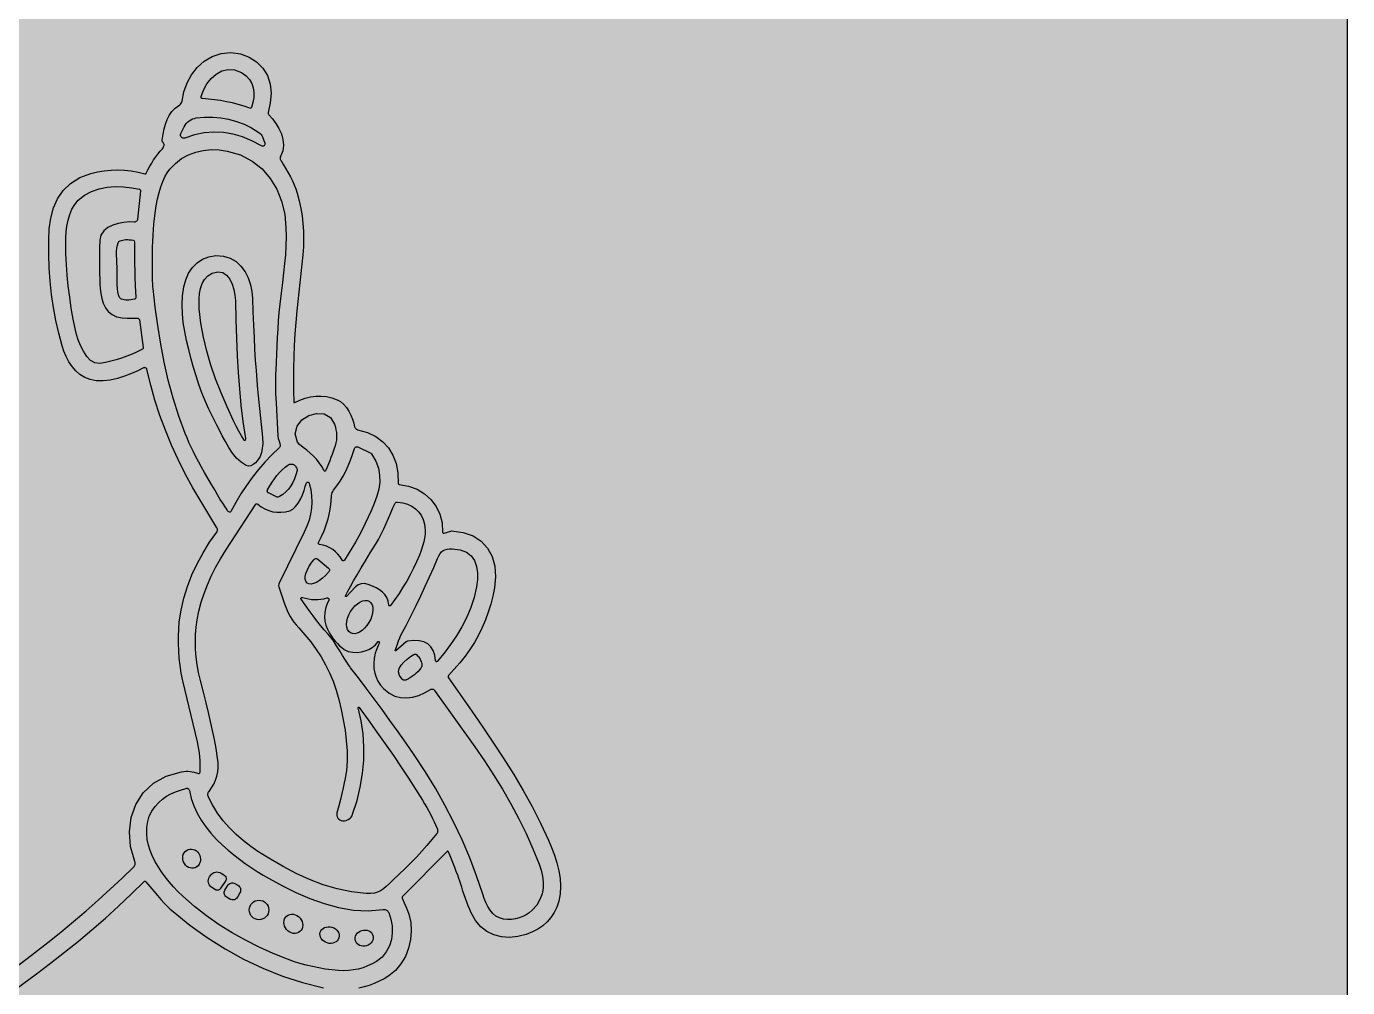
# Model space of a CAD drawing. Extents: x -301 to 301, y -300 to 300.
# Drawn here: x 123.6 to 301, y 45.7 to 174.7 of the extents above; entities that cross this region are included whole.
import ezdxf

# ---------------------------------------------------------------- set-up
doc = ezdxf.new("R2010")
doc.units = 0
doc.layers.add('LAYER_1', color=7, linetype='CONTINUOUS')

# ---------------------------------------------------------------- blocks, each defined once
blk = doc.blocks.new('*U1')
at = {"layer": 'LAYER_1', "color": 7, "linetype": 'CONTINUOUS'}
for points in [[(-301.0791, -300.0587), (-301.0791, 299.9413), (300.9617, -300.0587)], [(300.9617, -300.0587), (-301.0791, 299.9413), (300.9617, 299.9413)]]:
    blk.add_solid(points, dxfattribs=at)

msp = doc.modelspace()

# ---------------------------------------------------------------- linework, layer by layer
at = {"layer": 'LAYER_1'}
for points in [[(-301.0791, -300.0587), (300.9617, -300.0587), (300.9617, 299.9413), (-301.0791, 299.9413), (-301.0791, -300.0587)], [(147.0738, 165.2456), (147.3875, 166.123), (147.8393, 166.9475), (148.4123, 167.6778), (149.0895, 168.2727), (149.8538, 168.6912), (150.6881, 168.8919), (151.5755, 168.8338), (152.499, 168.4756), (153.1043, 168.0556), (153.5611, 167.5644), (153.8811, 167.0143), (154.0755, 166.4173), (154.1557, 165.7858), (154.1333, 165.1318), (154.0195, 164.4675), (153.8259, 163.8052), (153.7911, 163.7494), (153.7397, 163.7119), (153.6776, 163.6956), (153.6109, 163.7037), (152.8421, 163.9632), (152.0664, 164.1938), (151.2839, 164.3957), (150.4945, 164.569), (149.6983, 164.7138), (148.8952, 164.8301), (148.0853, 164.9181), (147.2686, 164.9779), (147.2205, 164.9864), (147.1771, 165.0049), (147.1396, 165.0319), (147.1088, 165.0661), (147.0859, 165.106), (147.0717, 165.1502), (147.0674, 165.1972), (147.0738, 165.2456), (147.0738, 165.2456)], [(144.9029, 159.6946), (144.7665, 159.6646), (144.6382, 159.677), (144.5236, 159.7253), (144.4286, 159.8032), (144.3589, 159.9043), (144.3203, 160.0222), (144.3185, 160.1505), (144.3592, 160.283), (144.8055, 161.2041), (144.936, 161.4336), (145.0917, 161.6431), (145.2702, 161.831), (145.4695, 161.9954), (145.6872, 162.1347), (145.9211, 162.2472), (146.169, 162.3312), (146.4286, 162.3849), (147.5387, 162.4945), (148.6321, 162.5035), (149.7088, 162.4121), (150.7689, 162.2201), (151.8125, 161.9274), (152.8396, 161.5341), (153.8502, 161.0401), (154.8444, 160.4453), (154.9992, 160.3217), (155.1335, 160.1775), (155.245, 160.0151), (155.3313, 159.8367), (155.6356, 159.0129), (155.6554, 158.9083), (155.6421, 158.8106), (155.6013, 158.7244), (155.5383, 158.6543), (155.4585, 158.605), (155.3675, 158.581), (155.2705, 158.587), (155.1731, 158.6275), (153.9076, 159.3166), (152.6371, 159.847), (151.3615, 160.2187), (150.0806, 160.4316), (148.7944, 160.4857), (147.5028, 160.381), (146.2057, 160.1173), (144.9029, 159.6946), (144.9029, 159.6946)], [(150.884, 109.4783), (150.8013, 109.5223), (150.7182, 109.5872), (150.6358, 109.6731), (150.5553, 109.7806), (150.286, 110.1931), (149.9861, 110.6668), (149.6556, 111.2016), (149.2944, 111.7976), (148.9024, 112.4545), (148.4794, 113.1722), (148.0255, 113.9507), (147.5404, 114.7899), (147.1336, 115.5099), (146.7501, 116.2111), (146.3899, 116.8935), (146.0533, 117.557), (145.7402, 118.2016), (145.4508, 118.8271), (145.1852, 119.4335), (144.9435, 120.0208), (144.0668, 122.3835), (143.3122, 124.7692), (142.667, 127.1762), (142.1188, 129.603), (141.6547, 132.0478), (141.2624, 134.5092), (140.9291, 136.9854), (140.6423, 139.4749), (140.6153, 139.7725), (140.5921, 140.1238), (140.5727, 140.5286), (140.5571, 140.9869), (140.5452, 141.4986), (140.5373, 142.0638), (140.5331, 142.6823), (140.5327, 143.3541), (140.5413, 144.1973), (140.561, 145.0228), (140.5919, 145.8308), (140.6341, 146.6216), (140.6878, 147.3952), (140.753, 148.1518), (140.8297, 148.8918), (140.9182, 149.6152), (141.066, 150.6085), (141.2416, 151.5279), (141.4449, 152.3736), (141.676, 153.1455), (141.9349, 153.8435), (142.2215, 154.4678), (142.5359, 155.0182), (142.8781, 155.4949), (143.6218, 156.2811), (144.4582, 156.925), (145.3722, 157.4293), (146.349, 157.7967), (147.3735, 158.0297), (148.4308, 158.1311), (149.5059, 158.1036), (150.5838, 157.9498), (152.3642, 157.4174), (153.9213, 156.6076), (155.2534, 155.551), (156.3584, 154.2785), (157.2347, 152.8208), (157.8803, 151.2085), (158.2933, 149.4723), (158.472, 147.6431), (158.4882, 146.4139), (158.4586, 145.2202), (158.389, 144.0364), (158.2854, 142.8372), (158.1536, 141.5971), (157.9996, 140.2907), (157.8292, 138.8924), (157.6483, 137.377), (157.5304, 136.2658), (157.4353, 135.1474), (157.3586, 134.0262), (157.2958, 132.9064), (157.2422, 131.7923), (157.1935, 130.6882), (157.1451, 129.5984), (157.0924, 128.5271), (157.0718, 128.0668), (157.0588, 127.5808), (157.0532, 127.0689), (157.0549, 126.5312), (157.0638, 125.9675), (157.0799, 125.3779), (157.103, 124.7623), (157.133, 124.1207), (157.3683, 119.7128), (157.4423, 119.3554), (157.5428, 119.0185), (157.6342, 118.7107), (157.6808, 118.4403), (157.6734, 118.3457), (157.6463, 118.2557), (157.6009, 118.1732), (157.5388, 118.1011), (156.571, 117.173), (155.6488, 116.2048), (154.7722, 115.1963), (153.9411, 114.1476), (153.1554, 113.0586), (152.4152, 111.9294), (151.7203, 110.7599), (151.0707, 109.5501), (151.0358, 109.5063), (150.9895, 109.4779), (150.9371, 109.4676), (150.884, 109.4783), (150.884, 109.4783)], [(138.796, 135.2913), (139.3113, 131.5987), (139.3101, 131.5271), (139.289, 131.4608), (139.2497, 131.4036), (139.1936, 131.3593), (138.5117, 131.0086), (137.8204, 130.6899), (137.1198, 130.4032), (136.41, 130.1486), (135.691, 129.9262), (134.963, 129.7359), (134.2261, 129.5779), (133.4803, 129.4522), (132.8332, 129.5138), (132.248, 129.8492), (131.7279, 130.392), (131.276, 131.0758), (130.8951, 131.8344), (130.5884, 132.6015), (130.359, 133.3106), (130.2098, 133.8954), (129.915, 135.3796), (129.6576, 136.8588), (129.4376, 138.3329), (129.2552, 139.802), (129.1105, 141.2659), (129.0035, 142.7247), (128.9344, 144.1782), (128.9032, 145.6264), (128.9146, 146.3351), (128.9665, 147.0938), (129.0668, 147.8784), (129.2238, 148.6647), (129.4453, 149.4285), (129.7397, 150.1458), (130.1149, 150.7922), (130.579, 151.3438), (131.4163, 152.0139), (132.3567, 152.5199), (133.3763, 152.8743), (134.4506, 153.0896), (135.5556, 153.1783), (136.667, 153.1526), (137.7606, 153.0253), (138.8122, 152.8086), (138.8678, 152.7812), (138.9101, 152.7381), (138.9349, 152.6837), (138.938, 152.622), (138.5363, 148.7915), (138.5208, 148.7095), (138.4906, 148.635), (138.4476, 148.5692), (138.3933, 148.5135), (138.3294, 148.4692), (138.2578, 148.4377), (138.1802, 148.4202), (138.0981, 148.4182), (137.4518, 148.4289), (136.722, 148.3692), (135.9602, 148.2293), (135.2181, 147.9992), (134.547, 147.6691), (133.9987, 147.229), (133.6246, 146.669), (133.4763, 145.9794), (133.4544, 144.9673), (133.4406, 144.0127), (133.4348, 143.1157), (133.4372, 142.2762), (133.4478, 141.4944), (133.4666, 140.7702), (133.4936, 140.1038), (133.529, 139.4952), (133.6005, 138.8199), (133.7344, 138.1493), (133.9419, 137.5073), (134.2346, 136.918), (134.6236, 136.4053), (135.1205, 135.9932), (135.7365, 135.7059), (136.4831, 135.5672), (137.1427, 135.5284), (137.6969, 135.5094), (138.1453, 135.5101), (138.4876, 135.5307), (138.5429, 135.5312), (138.5957, 135.5213), (138.6447, 135.5017), (138.6889, 135.4734), (138.7273, 135.4373), (138.7586, 135.3944), (138.7819, 135.3454), (138.796, 135.2913), (138.796, 135.2913)], [(138.163, 142.0231), (138.1803, 141.3526), (138.1986, 140.7411), (138.2179, 140.1886), (138.238, 139.695), (138.2589, 139.2604), (138.2805, 138.8847), (138.3027, 138.568), (138.3253, 138.3103), (138.3178, 138.2224), (138.2807, 138.1459), (138.2191, 138.0877), (138.1386, 138.0546), (137.8771, 138.0029), (137.628, 137.9664), (137.3913, 137.9451), (137.1668, 137.939), (136.9545, 137.9481), (136.7543, 137.9725), (136.5661, 138.012), (136.3897, 138.0668), (136.3086, 138.1052), (136.2366, 138.1581), (136.1752, 138.2232), (136.126, 138.2981), (135.9984, 138.6265), (135.9117, 139.0299), (135.8581, 139.4894), (135.8298, 139.9861), (135.8189, 140.5011), (135.8178, 141.0154), (135.8186, 141.5101), (135.8135, 141.9663), (135.7961, 142.4222), (135.771, 142.9162), (135.7469, 143.4298), (135.7324, 143.9445), (135.7361, 144.4416), (135.7668, 144.9028), (135.833, 145.3093), (135.9434, 145.6427), (135.9879, 145.7213), (136.0469, 145.7908), (136.118, 145.8481), (136.199, 145.8902), (136.3713, 145.9518), (136.5567, 145.9996), (136.755, 146.0334), (136.9664, 146.053), (137.191, 146.0584), (137.4287, 146.0494), (137.6796, 146.0258), (137.9438, 145.9876), (138.0274, 145.9575), (138.092, 145.9019), (138.1322, 145.8272), (138.1427, 145.74), (138.1322, 145.4809), (138.1253, 145.1632), (138.122, 144.7869), (138.1224, 144.3518), (138.1266, 143.8579), (138.1347, 143.3052), (138.1468, 142.6936), (138.163, 142.0231), (138.163, 142.0231)], [(153.128, 115.7439), (152.4504, 116.1748), (151.8379, 116.7447), (151.2845, 117.4193), (150.7841, 118.1639), (150.3307, 118.9441), (149.9182, 119.7254), (149.5406, 120.4733), (149.1919, 121.1533), (148.6415, 122.2297), (148.1252, 123.3156), (147.6433, 124.4111), (147.1955, 125.5162), (146.782, 126.6309), (146.4028, 127.7552), (146.0577, 128.889), (145.7469, 130.0325), (145.4261, 131.3019), (145.1333, 132.5358), (144.8826, 133.7433), (144.6879, 134.9337), (144.5631, 136.1164), (144.5224, 137.3005), (144.5796, 138.4953), (144.7487, 139.7102), (145.0053, 140.6683), (145.3953, 141.5392), (145.9106, 142.3037), (146.5432, 142.9422), (147.285, 143.4354), (148.1279, 143.7639), (149.0638, 143.9082), (150.0846, 143.8491), (150.9896, 143.5877), (151.7706, 143.1282), (152.4297, 142.5057), (152.9692, 141.7553), (153.3914, 140.9121), (153.6984, 140.0111), (153.8926, 139.0875), (153.9761, 138.1764), (154.0385, 136.3434), (154.1071, 134.5968), (154.1821, 132.9368), (154.2637, 131.3634), (154.3519, 129.8767), (154.4468, 128.4768), (154.5488, 127.1638), (154.6578, 125.9378), (155.311, 119.561), (155.3371, 119.2463), (155.3484, 118.9383), (155.3451, 118.6372), (155.3273, 118.3428), (155.2949, 118.0554), (155.2483, 117.7749), (155.1873, 117.5015), (155.1122, 117.2351), (155.001, 116.9651), (154.8318, 116.666), (154.6142, 116.3643), (154.3575, 116.0866), (154.0711, 115.8592), (153.7644, 115.7086), (153.4469, 115.6614), (153.128, 115.7439), (153.128, 115.7439)], [(152.9941, 119.1415), (152.9711, 119.1119), (152.9383, 119.1), (152.9039, 119.1066), (152.8764, 119.1325), (152.5081, 119.7084), (152.1455, 120.3326), (151.7882, 121.0044), (151.4359, 121.7234), (150.5676, 123.6179), (149.7623, 125.4935), (149.0304, 127.3576), (148.3824, 129.2177), (147.8288, 131.081), (147.3799, 132.955), (147.0463, 134.8469), (146.8384, 136.7643), (146.8037, 137.4246), (146.8055, 138.119), (146.8615, 138.8218), (146.9891, 139.5068), (147.2059, 140.1484), (147.5295, 140.7204), (147.9774, 141.1971), (148.5671, 141.5524), (149.3324, 141.739), (149.9772, 141.6277), (150.5078, 141.2757), (150.9307, 140.7399), (151.2525, 140.0774), (151.4795, 139.3453), (151.6183, 138.6006), (151.6753, 137.9005), (151.7564, 135.2734), (151.8398, 132.8111), (151.9371, 130.4754), (152.0598, 128.228), (152.2194, 126.0307), (152.4274, 123.8453), (152.6953, 121.6334), (153.0347, 119.3569), (152.9941, 119.1415), (152.9941, 119.1415)], [(163.7877, 115.0427), (163.7433, 114.9913), (163.6822, 114.9732), (163.6211, 114.9887), (163.5767, 115.0382), (163.278, 115.6019), (162.9386, 116.1108), (162.5627, 116.5744), (162.1545, 117.0022), (161.7181, 117.4038), (161.2577, 117.7889), (160.7776, 118.1669), (160.2818, 118.5474), (160.0261, 118.8525), (159.7163, 120.011), (159.96, 121.0328), (160.6135, 121.864), (161.5331, 122.4507), (162.575, 122.7389), (163.5954, 122.6748), (164.4506, 122.2044), (164.9969, 121.2738), (165.0971, 120.9031), (165.1765, 120.5438), (165.2325, 120.192), (165.2622, 119.8436), (165.2628, 119.4946), (165.2314, 119.1409), (165.1654, 118.7785), (165.0618, 118.4033), (164.938, 118.0236), (164.8039, 117.6326), (164.6597, 117.2301), (164.5054, 116.8161), (164.341, 116.3905), (164.1665, 115.9531), (163.9821, 115.5038), (163.7877, 115.0427), (163.7877, 115.0427)], [(162.8382, 105.3966), (163.2317, 106.1962), (163.5755, 106.9932), (163.8693, 107.7876), (164.1134, 108.5795), (164.3075, 109.3688), (164.4519, 110.1555), (164.5464, 110.9395), (164.5911, 111.721), (164.6123, 111.9128), (164.6636, 112.0972), (164.7446, 112.2705), (164.8549, 112.4295), (165.3076, 113.0208), (165.7314, 113.6429), (166.1262, 114.2957), (166.4922, 114.9794), (166.8292, 115.694), (167.1374, 116.4395), (167.4166, 117.216), (167.6669, 118.0235), (167.6954, 118.0921), (167.7369, 118.1507), (167.789, 118.1982), (167.8495, 118.2335), (167.9161, 118.2553), (167.9864, 118.2626), (168.0583, 118.2542), (168.1295, 118.2289), (169.8581, 117.3853), (169.9352, 117.3183), (170.509, 116.3442), (170.8706, 115.3883), (171.0436, 114.4441), (171.0516, 113.5047), (170.9183, 112.5634), (170.6673, 111.6133), (170.3223, 110.6478), (169.9068, 109.6601), (169.5161, 108.7999), (169.1081, 107.9495), (168.6829, 107.1087), (168.2406, 106.2775), (167.7813, 105.4558), (167.3053, 104.6435), (166.8127, 103.8405), (166.3035, 103.0468), (166.2706, 103.0094), (166.2313, 102.9834), (166.1879, 102.9686), (166.1427, 102.9648), (166.0981, 102.9719), (166.0565, 102.9897), (166.02, 103.0181), (165.9911, 103.0569), (165.7333, 103.4742), (165.4409, 103.8473), (165.1138, 104.1764), (164.7519, 104.4614), (164.3552, 104.7023), (163.9236, 104.8993), (163.4572, 105.0523), (162.9558, 105.1613), (162.8861, 105.1914), (162.8392, 105.2488), (162.8212, 105.3212), (162.8382, 105.3966), (162.8382, 105.3966)], [(155.9927, 112.4607), (156.2912, 112.9945), (156.6023, 113.4952), (156.9262, 113.9628), (157.2628, 114.3974), (157.6125, 114.7988), (157.9751, 115.1672), (158.3509, 115.5025), (158.7399, 115.8048), (158.8408, 115.8652), (158.9478, 115.9091), (159.0594, 115.9351), (159.174, 115.9419), (159.2757, 115.932), (159.374, 115.9069), (159.4686, 115.8665), (159.5595, 115.8109), (159.6466, 115.7401), (159.7298, 115.654), (159.809, 115.5526), (159.8841, 115.4359), (159.9268, 115.3459), (159.9516, 115.2499), (159.9589, 115.1508), (159.9491, 115.0516), (159.8125, 114.4806), (159.6312, 113.9483), (159.4051, 113.4547), (159.1345, 112.9996), (158.8193, 112.5831), (158.4597, 112.2049), (158.0558, 111.8651), (157.6077, 111.5636), (157.5058, 111.5195), (157.3977, 111.5014), (157.2882, 111.5094), (157.1817, 111.5441), (156.1226, 112.0607), (156.0708, 112.0933), (156.0282, 112.1343), (155.9952, 112.1819), (155.9725, 112.2345), (155.9604, 112.2904), (155.9594, 112.3479), (155.97, 112.4052), (155.9927, 112.4607), (155.9927, 112.4607)], [(168.166, 83.2242), (168.1706, 83.2688), (168.1995, 83.2973), (168.2391, 83.3026), (168.2756, 83.2778), (169.4935, 81.6107), (170.6669, 79.9761), (171.7958, 78.3738), (172.8801, 76.804), (173.92, 75.2665), (174.9153, 73.7615), (175.8662, 72.2888), (176.7725, 70.8485), (177.0785, 70.3457), (177.3695, 69.8473), (177.6453, 69.3534), (177.9057, 68.864), (178.1504, 68.379), (178.3794, 67.8985), (178.5924, 67.4225), (178.7892, 66.951), (178.8143, 66.8739), (178.829, 66.7952), (178.8332, 66.7159), (178.8273, 66.637), (178.8112, 66.5596), (178.7852, 66.4848), (178.7494, 66.4135), (178.704, 66.3468), (178.0575, 65.5496), (177.3871, 64.7576), (176.6928, 63.9707), (175.9747, 63.1891), (175.2328, 62.4126), (174.4671, 61.6412), (173.6778, 60.8751), (172.8649, 60.1141), (172.3643, 59.6492), (171.9332, 59.2531), (171.5433, 58.9255), (171.1662, 58.6659), (170.7738, 58.4741), (170.3376, 58.3497), (169.8294, 58.2923), (169.221, 58.3015), (167.2702, 58.5227), (165.3566, 58.9229), (163.4811, 59.4815), (161.6447, 60.1782), (159.8484, 60.9924), (158.0933, 61.9037), (156.3803, 62.8916), (154.7105, 63.9357), (153.7366, 64.6065), (152.7614, 65.3631), (151.8053, 66.1983), (150.8891, 67.1049), (150.0334, 68.0757), (149.2588, 69.1037), (148.5859, 70.1815), (148.0355, 71.3021), (148.0041, 71.3918), (147.9857, 71.4835), (147.9802, 71.5759), (147.9873, 71.6678), (148.0067, 71.7577), (148.0383, 71.8445), (148.0818, 71.9268), (148.1369, 72.0033), (148.4933, 72.4861), (148.7896, 72.9904), (149.0255, 73.5163), (149.2011, 74.0637), (149.3161, 74.6327), (149.3706, 75.2233), (149.3644, 75.8355), (149.2974, 76.4693), (149.0884, 77.7642), (148.8636, 78.9888), (148.6195, 80.1794), (148.3525, 81.372), (148.0591, 82.6028), (147.7357, 83.908), (147.3787, 85.3238), (146.9845, 86.8863), (146.7433, 87.9509), (146.5554, 89.0017), (146.4206, 90.0386), (146.3389, 91.0615), (146.3102, 92.0703), (146.3346, 93.065), (146.4119, 94.0456), (146.5422, 95.012), (146.7772, 96.2088), (147.0858, 97.3937), (147.4665, 98.5691), (147.9178, 99.7376), (148.4383, 100.9016), (149.0267, 102.0636), (149.6815, 103.2262), (150.4012, 104.3919), (154.4143, 110.5398), (154.4691, 110.5919), (154.5365, 110.6159), (154.6077, 110.6104), (154.674, 110.5739), (155.1488, 110.2081), (155.6418, 109.9144), (156.1533, 109.6927), (156.6831, 109.543), (157.2314, 109.4653), (157.7982, 109.4594), (158.3835, 109.5253), (158.9874, 109.6629), (159.3921, 109.871), (159.7669, 110.2309), (160.108, 110.7024), (160.4117, 111.2454), (160.6743, 111.8197), (160.8922, 112.3854), (161.0615, 112.9021), (161.1786, 113.3299), (161.2094, 113.4021), (161.2582, 113.4546), (161.3192, 113.487), (161.3865, 113.4992), (161.4542, 113.4909), (161.5164, 113.4619), (161.5671, 113.4118), (161.6006, 113.3405), (161.795, 112.5068), (161.9094, 111.6779), (161.9438, 110.8536), (161.8983, 110.0339), (161.7726, 109.2187), (161.5669, 108.408), (161.2809, 107.6017), (160.9148, 106.7998), (157.5469, 99.9572), (157.4953, 99.8033), (157.4754, 99.6424), (157.4881, 99.4805), (157.5347, 99.3234), (158.2813, 97.1845), (158.4366, 96.7329), (158.6117, 96.303), (158.8082, 95.891), (159.028, 95.4933), (159.2729, 95.1062), (159.5447, 94.726), (159.8452, 94.349), (160.1763, 93.9716), (161.0092, 93.0251), (161.7895, 92.059), (162.5138, 91.0689), (163.179, 90.0506), (163.7818, 88.9996), (164.319, 87.9118), (164.7873, 86.7827), (165.1836, 85.6081), (165.5469, 84.3252), (165.878, 82.9924), (166.1658, 81.6245), (166.3994, 80.2364), (166.5677, 78.843), (166.6598, 77.4592), (166.6646, 76.0999), (166.5713, 74.78), (166.5076, 74.2996), (166.4169, 73.7546), (166.2993, 73.145), (166.1549, 72.471), (165.9836, 71.7323), (165.7856, 70.9292), (165.5608, 70.0617), (165.3094, 69.1296), (165.2804, 68.9391), (165.2943, 68.7541), (165.3474, 68.5803), (165.4357, 68.4231), (165.5553, 68.288), (165.7025, 68.1807), (165.8734, 68.1066), (166.0641, 68.0714), (166.1047, 68.0685), (166.321, 68.0715), (166.5292, 68.109), (166.7261, 68.1787), (166.9081, 68.2785), (167.0719, 68.4059), (167.214, 68.5588), (167.3309, 68.7348), (167.4194, 68.9316), (168.0024, 70.7688), (168.4456, 72.5914), (168.7491, 74.3996), (168.9126, 76.1934), (168.9362, 77.9727), (168.8197, 79.7376), (168.563, 81.4881), (168.166, 83.2242), (168.166, 83.2242)], [(166.4496, 98.2679), (166.7563, 98.8581), (167.1194, 99.5251), (167.5392, 100.2688), (168.0159, 101.0894), (168.5497, 101.9869), (169.1407, 102.9614), (169.7891, 104.013), (170.4952, 105.1418), (170.8863, 105.8074), (171.2523, 106.5104), (171.5967, 107.2358), (171.923, 107.9683), (172.2347, 108.6929), (172.5352, 109.3944), (172.828, 110.0577), (173.1165, 110.6676), (173.1703, 110.744), (173.2428, 110.7995), (173.3282, 110.8311), (173.4208, 110.8356), (174.1485, 110.7245), (174.798, 110.5393), (175.3693, 110.2803), (175.8625, 109.9475), (176.2778, 109.5411), (176.6151, 109.0613), (176.8747, 108.508), (177.0565, 107.8816), (177.1246, 107.4537), (177.1491, 106.9994), (177.1301, 106.5187), (177.0672, 106.0113), (176.9604, 105.4773), (176.8095, 104.9166), (176.6143, 104.3291), (176.3748, 103.7147), (175.9921, 102.8285), (175.5803, 101.9535), (175.1394, 101.0896), (174.6691, 100.2367), (174.1693, 99.395), (173.6399, 98.5643), (173.0807, 97.7447), (172.4916, 96.9362), (172.4644, 96.9092), (172.4329, 96.8935), (172.3995, 96.8883), (172.3663, 96.893), (172.3355, 96.9068), (172.3095, 96.929), (172.2905, 96.9589), (172.2806, 96.9958), (172.1815, 97.5424), (171.9984, 98.0109), (171.7381, 98.412), (171.4077, 98.7568), (171.0138, 99.056), (170.5636, 99.3205), (170.0638, 99.5613), (169.5213, 99.7892), (169.0204, 99.9125), (168.5766, 99.878), (168.1801, 99.7181), (167.8216, 99.4651), (167.1801, 98.8098), (166.5754, 98.1714), (166.5226, 98.1493), (166.4729, 98.1666), (166.443, 98.2103), (166.4496, 98.2679), (166.4496, 98.2679)], [(164.1854, 101.969), (164.2354, 101.9192), (164.2728, 101.8624), (164.2976, 101.8006), (164.3096, 101.7357), (164.3089, 101.6698), (164.2955, 101.6047), (164.2692, 101.5426), (164.23, 101.4853), (164.1975, 101.4456), (163.7913, 100.9988), (163.3746, 100.6147), (162.9592, 100.2991), (162.5567, 100.0582), (162.1787, 99.8979), (161.8369, 99.8241), (161.5429, 99.8428), (161.3084, 99.96), (161.28, 99.9868), (161.1207, 100.197), (161.0481, 100.4832), (161.0582, 100.8329), (161.1471, 101.2334), (161.311, 101.6722), (161.5459, 102.1367), (161.848, 102.6144), (162.2133, 103.0926), (162.2498, 103.1377), (162.2995, 103.1858), (162.3561, 103.2221), (162.4176, 103.2464), (162.4821, 103.2584), (162.5478, 103.258), (162.6127, 103.2451), (162.675, 103.2194), (162.7327, 103.1807), (164.1854, 101.969), (164.1854, 101.969)], [(173.1449, 90.9327), (173.3854, 91.6471), (173.5841, 92.209), (173.7417, 92.618), (173.859, 92.8736), (174.5795, 94.2501), (175.2711, 95.605), (175.9336, 96.9383), (176.5671, 98.25), (177.1715, 99.5402), (177.7467, 100.8089), (178.2927, 102.0561), (178.8095, 103.2817), (178.9753, 103.6385), (179.1512, 103.9274), (179.3437, 104.1542), (179.5592, 104.3251), (179.8039, 104.4461), (180.0843, 104.5233), (180.4067, 104.5627), (180.7775, 104.5704), (181.8529, 104.4404), (182.6995, 104.1132), (183.3365, 103.6148), (183.7828, 102.9713), (184.0573, 102.2085), (184.179, 101.3525), (184.1669, 100.4292), (184.0399, 99.4646), (183.7137, 98.0464), (183.2717, 96.6834), (182.7242, 95.3719), (182.0816, 94.1079), (181.3543, 92.8878), (180.5529, 91.7076), (179.6876, 90.5637), (178.7689, 89.4521), (178.7392, 89.4276), (178.7063, 89.4141), (178.6722, 89.4107), (178.6391, 89.4168), (178.609, 89.4317), (178.584, 89.4546), (178.5663, 89.4849), (178.5579, 89.5219), (178.456, 90.2783), (178.2476, 90.9125), (177.9327, 91.4246), (177.5115, 91.8148), (176.984, 92.083), (176.3502, 92.2296), (175.6101, 92.2544), (174.7639, 92.1578), (174.6057, 92.0847), (173.2098, 90.8853), (173.1842, 90.8758), (173.1606, 90.8839), (173.1453, 90.9046), (173.1449, 90.9327), (173.1449, 90.9327)], [(171.0146, 92.0535), (170.9942, 91.9417), (170.9394, 91.7848), (170.8601, 91.5943), (170.7661, 91.3816), (170.5729, 90.936), (170.4384, 90.54), (170.3068, 89.8259), (170.2528, 89.1468), (170.2765, 88.5028), (170.378, 87.8939), (170.5573, 87.32), (170.8144, 86.7812), (171.1494, 86.2776), (171.5624, 85.809), (172.2991, 85.2019), (173.0672, 84.8026), (173.858, 84.5916), (174.663, 84.5492), (175.4734, 84.6557), (176.2808, 84.8915), (177.0765, 85.2369), (177.8519, 85.6723), (177.9244, 85.7085), (178.0005, 85.7294), (178.0781, 85.7356), (178.1552, 85.7274), (178.2296, 85.7054), (178.2993, 85.6699), (178.3621, 85.6216), (178.4159, 85.5607), (183.8168, 77.993), (185.0972, 76.1222), (186.3322, 74.22), (187.5155, 72.2884), (188.641, 70.3293), (189.7023, 68.3447), (190.6933, 66.3365), (191.6078, 64.3066), (192.4395, 62.257), (192.7118, 61.4466), (192.9017, 60.6321), (192.9951, 59.8208), (192.9781, 59.0204), (192.8368, 58.2381), (192.557, 57.4815), (192.1249, 56.758), (191.5265, 56.075), (191.1212, 55.7248), (190.6934, 55.4317), (190.2434, 55.1959), (189.771, 55.0171), (189.2764, 54.8953), (188.7596, 54.8305), (188.2206, 54.8224), (187.6595, 54.8711), (187.1092, 55.0147), (186.6313, 55.2724), (186.2189, 55.6262), (185.8649, 56.058), (185.5623, 56.5499), (185.3039, 57.0837), (185.0829, 57.6414), (184.8921, 58.2049), (184.0532, 60.6706), (183.1252, 63.0998), (182.1079, 65.4925), (181.0012, 67.8485), (179.8048, 70.1678), (178.5188, 72.4504), (177.1428, 74.6962), (175.6769, 76.9051), (174.5889, 78.4745), (173.5071, 80.0128), (172.4314, 81.5199), (171.362, 82.996), (170.2988, 84.4409), (169.242, 85.8547), (168.1915, 87.2374), (167.1475, 88.589), (167.0294, 88.7515), (166.8607, 88.9999), (166.6416, 89.3344), (166.372, 89.7549), (166.052, 90.2613), (165.6816, 90.8537), (165.2609, 91.532), (164.7899, 92.2961), (164.5424, 92.6248), (164.0745, 93.1408), (163.596, 93.6943), (163.1068, 94.2852), (162.6069, 94.9135), (162.0964, 95.5791), (161.5752, 96.282), (161.0434, 97.022), (160.5009, 97.7993), (160.4769, 97.8468), (160.4706, 97.895), (160.4796, 97.9409), (160.5019, 97.9818), (160.5352, 98.0147), (160.5774, 98.0369), (160.6262, 98.0454), (160.6795, 98.0374), (161.0866, 97.9179), (161.4952, 97.8298), (161.9056, 97.7729), (162.3178, 97.7475), (162.7319, 97.7534), (163.1479, 97.7908), (163.5661, 97.8597), (163.9865, 97.96), (164.0487, 97.9675), (164.106, 97.9571), (164.156, 97.9317), (164.1965, 97.894), (164.2253, 97.8469), (164.2399, 97.7932), (164.2382, 97.7357), (164.2178, 97.6771), (163.9557, 97.1042), (163.772, 96.536), (163.6666, 95.9726), (163.6396, 95.4141), (163.6909, 94.8605), (163.8206, 94.3117), (164.0287, 93.7679), (164.3152, 93.229), (164.5615, 92.8449), (164.8197, 92.486), (165.0899, 92.1521), (165.3722, 91.8431), (165.6667, 91.5591), (165.9734, 91.2999), (166.2925, 91.0654), (166.6241, 90.8556), (166.827, 90.7781), (167.4503, 90.6833), (168.0391, 90.6634), (168.5935, 90.7182), (169.1135, 90.8477), (169.5993, 91.0519), (170.0509, 91.3306), (170.4685, 91.6838), (170.8522, 92.1115), (170.8999, 92.143), (170.9532, 92.1405), (170.9967, 92.1089), (171.0146, 92.0535), (171.0146, 92.0535)], [(169.639, 97.5181), (169.862, 97.3264), (170.0197, 97.0647), (170.1126, 96.7445), (170.1407, 96.377), (170.1043, 95.9736), (170.0036, 95.5458), (169.839, 95.1049), (169.6106, 94.6622), (169.3309, 94.2498), (169.022, 93.8948), (168.6938, 93.6028), (168.3562, 93.3792), (168.0192, 93.2294), (167.6927, 93.159), (167.3867, 93.1734), (167.111, 93.2781), (166.8892, 93.4698), (166.732, 93.7315), (166.6394, 94.0517), (166.6114, 94.4192), (166.6478, 94.8226), (166.7487, 95.2504), (166.9139, 95.6913), (167.1435, 96.134), (167.422, 96.5463), (167.7303, 96.9012), (168.0582, 97.1932), (168.3958, 97.4169), (168.7328, 97.5667), (169.0591, 97.6372), (169.3645, 97.6228), (169.639, 97.5181), (169.639, 97.5181)], [(175.9772, 90.3586), (176.0881, 90.2561), (176.1924, 90.143), (176.29, 90.0192), (176.3809, 89.8849), (176.465, 89.7398), (176.5421, 89.5842), (176.6122, 89.4178), (176.6751, 89.2407), (176.6985, 89.1507), (176.711, 89.0596), (176.7126, 88.9683), (176.7035, 88.8779), (176.6837, 88.7891), (176.6534, 88.7031), (176.6126, 88.6206), (176.5615, 88.5427), (176.3702, 88.3017), (176.1644, 88.0731), (175.9443, 87.8569), (175.7099, 87.6533), (175.4612, 87.4622), (175.1983, 87.2835), (174.9212, 87.1174), (174.63, 86.9638), (174.5541, 86.934), (174.4765, 86.9167), (174.3984, 86.9116), (174.3211, 86.9186), (174.2459, 86.9374), (174.1741, 86.9677), (174.1069, 87.0093), (174.0457, 87.062), (173.6924, 87.5543), (173.5835, 88.0378), (173.6752, 88.5059), (173.924, 88.952), (174.2861, 89.3693), (174.7179, 89.7512), (175.1758, 90.091), (175.6161, 90.3821), (175.7062, 90.4202), (175.8012, 90.4294), (175.894, 90.409), (175.9772, 90.3586), (175.9772, 90.3586)], [(145.4994, 72.1311), (145.7617, 71.0709), (146.1169, 70.053), (146.5605, 69.0762), (147.0885, 68.1398), (147.6966, 67.2427), (148.3805, 66.384), (149.136, 65.5628), (149.9589, 64.7781), (150.6986, 64.1329), (151.4509, 63.512), (152.2157, 62.9154), (152.993, 62.3429), (153.783, 61.7944), (154.5854, 61.2699), (155.4005, 60.7694), (156.2281, 60.2926), (157.9854, 59.3452), (159.8014, 58.4461), (161.6691, 57.6324), (163.5813, 56.9413), (165.5309, 56.4097), (167.511, 56.0749), (169.5143, 55.9738), (171.5339, 56.1436), (171.6487, 56.1512), (171.7603, 56.1402), (171.867, 56.1116), (171.9666, 56.0664), (172.0573, 56.0056), (172.1371, 55.9303), (172.204, 55.8415), (172.2562, 55.7402), (172.5501, 54.866), (172.7128, 53.9561), (172.7386, 53.0363), (172.6219, 52.1322), (172.3571, 51.2697), (171.9384, 50.4745), (171.3602, 49.7725), (170.6169, 49.1894), (170.0286, 48.8553), (169.426, 48.5731), (168.8091, 48.3428), (168.1777, 48.1643), (167.5316, 48.0376), (166.8707, 47.9626), (166.195, 47.9393), (165.5041, 47.9676), (164.6145, 48.0528), (163.7351, 48.1677), (162.8659, 48.3123), (162.0068, 48.4867), (161.1578, 48.6909), (160.3189, 48.9249), (159.4899, 49.1887), (158.6709, 49.4824), (156.7511, 50.2529), (154.869, 51.0986), (153.0291, 52.0226), (151.2361, 53.0281), (149.4943, 54.1181), (147.8085, 55.2958), (146.1832, 56.5643), (144.6229, 57.9266), (143.9688, 58.5567), (143.3545, 59.2016), (142.7801, 59.8611), (142.2456, 60.5355), (141.7507, 61.2248), (141.2956, 61.9289), (140.8802, 62.6481), (140.5043, 63.3822), (140.2259, 64.0533), (140.0061, 64.7903), (139.8545, 65.5708), (139.781, 66.3722), (139.7954, 67.1721), (139.9074, 67.948), (140.1269, 68.6774), (140.4637, 69.3378), (140.9175, 69.9747), (141.3962, 70.5124), (141.9042, 70.9644), (142.4459, 71.3441), (143.0256, 71.665), (143.6478, 71.9406), (144.3167, 72.1843), (145.0368, 72.4095), (145.1144, 72.4237), (145.1907, 72.4214), (145.2634, 72.4039), (145.3305, 72.3724), (145.3897, 72.3281), (145.4391, 72.2723), (145.4764, 72.2063), (145.4994, 72.1311), (145.4994, 72.1311)], [(145.3209, 64.1917), (145.55, 64.2549), (145.7826, 64.266), (146.0123, 64.228), (146.2328, 64.1443), (146.4378, 64.0179), (146.6207, 63.8521), (146.7754, 63.6501), (146.8953, 63.4151), (146.9708, 63.1623), (146.9983, 62.9096), (146.98, 62.6636), (146.9186, 62.431), (146.8165, 62.2182), (146.6761, 62.0321), (146.5, 61.8791), (146.2906, 61.766), (146.0602, 61.7028), (145.8266, 61.6917), (145.5961, 61.7296), (145.3751, 61.8133), (145.1699, 61.9397), (144.9868, 62.1055), (144.8321, 62.3075), (144.7122, 62.5427), (144.6367, 62.7955), (144.6093, 63.0482), (144.6277, 63.2942), (144.6894, 63.5268), (144.792, 63.7395), (144.9331, 63.9257), (145.1102, 64.0786), (145.3209, 64.1917), (145.3209, 64.1917)], [(149.6383, 58.9398), (149.5786, 58.8664), (149.5079, 58.8084), (149.4287, 58.7662), (149.3436, 58.7403), (149.2553, 58.7312), (149.1664, 58.7393), (149.0795, 58.7649), (148.9972, 58.8087), (148.5184, 59.1244), (148.355, 59.2566), (148.2248, 59.4131), (148.129, 59.588), (148.069, 59.7758), (148.0458, 59.9707), (148.0607, 60.1671), (148.1151, 60.3592), (148.21, 60.5414), (148.3439, 60.739), (148.474, 60.8978), (148.6292, 61.0231), (148.8038, 61.1138), (148.9921, 61.1688), (149.1884, 61.1872), (149.3869, 61.1678), (149.5821, 61.1097), (149.7681, 61.0117), (150.247, 60.696), (150.319, 60.6364), (150.3763, 60.5657), (150.4183, 60.4863), (150.4443, 60.401), (150.4538, 60.3123), (150.4461, 60.2227), (150.4207, 60.135), (150.3768, 60.0516), (149.6383, 58.9398), (149.6383, 58.9398)], [(151.9512, 57.8117), (151.8655, 57.6903), (151.7604, 57.5915), (151.64, 57.5162), (151.5084, 57.4658), (151.3698, 57.4413), (151.2282, 57.4439), (151.0879, 57.4747), (150.953, 57.535), (150.5594, 57.7569), (150.4379, 57.8427), (150.3388, 57.9479), (150.2633, 58.0684), (150.2125, 58.2002), (150.1876, 58.3391), (150.1896, 58.4812), (150.2199, 58.6223), (150.2794, 58.7584), (150.6162, 59.3492), (150.7019, 59.4705), (150.807, 59.5692), (150.9274, 59.6443), (151.059, 59.6945), (151.1977, 59.7189), (151.3392, 59.7163), (151.4795, 59.6857), (151.6144, 59.6259), (152.008, 59.4044), (152.1296, 59.3185), (152.2287, 59.2132), (152.3042, 59.0927), (152.355, 58.9609), (152.3799, 58.8219), (152.3778, 58.6798), (152.3476, 58.5386), (152.288, 58.4025), (151.9512, 57.8117), (151.9512, 57.8117)], [(156.1632, 56.0928), (156.1365, 55.828), (156.0599, 55.5815), (155.9387, 55.3586), (155.7782, 55.1645), (155.5836, 55.0044), (155.3603, 54.8836), (155.1135, 54.8072), (154.8484, 54.7806), (154.5836, 54.8072), (154.3372, 54.8836), (154.1145, 55.0044), (153.9207, 55.1645), (153.761, 55.3586), (153.6404, 55.5815), (153.5643, 55.828), (153.5378, 56.0928), (153.5643, 56.3573), (153.6404, 56.6037), (153.761, 56.8267), (153.9207, 57.021), (154.1145, 57.1813), (154.3372, 57.3023), (154.5836, 57.3788), (154.8484, 57.4055), (155.1135, 57.3788), (155.3603, 57.3023), (155.5836, 57.1813), (155.7782, 57.021), (155.9387, 56.8267), (156.0599, 56.6037), (156.1365, 56.3573), (156.1632, 56.0928), (156.1632, 56.0928)], [(158.5613, 55.2715), (158.7629, 55.4068), (158.9855, 55.492), (159.222, 55.528), (159.4652, 55.5159), (159.708, 55.4566), (159.9434, 55.3513), (160.1641, 55.201), (160.363, 55.0066), (160.5239, 54.7807), (160.6384, 54.5396), (160.7065, 54.2907), (160.7282, 54.0414), (160.7034, 53.799), (160.6323, 53.5709), (160.5148, 53.3643), (160.3508, 53.1867), (160.1492, 53.0514), (159.9266, 52.9663), (159.6901, 52.9303), (159.4469, 52.9424), (159.2041, 53.0017), (158.9687, 53.107), (158.748, 53.2573), (158.5491, 53.4517), (158.387, 53.6776), (158.272, 53.9187), (158.2038, 54.1676), (158.1824, 54.4169), (158.2076, 54.6593), (158.2792, 54.8874), (158.3972, 55.0939), (158.5613, 55.2715), (158.5613, 55.2715)], [(163.0695, 53.0974), (163.1586, 53.3018), (163.2909, 53.477), (163.4601, 53.6204), (163.6599, 53.7294), (163.8841, 53.8014), (164.1263, 53.8339), (164.3803, 53.8242), (164.6398, 53.7698), (164.8866, 53.6724), (165.1042, 53.5401), (165.2886, 53.3788), (165.4362, 53.1941), (165.543, 52.992), (165.6053, 52.7781), (165.6193, 52.5582), (165.5812, 52.3382), (165.4908, 52.1342), (165.3575, 51.9592), (165.1876, 51.8159), (164.9873, 51.707), (164.7628, 51.6349), (164.5204, 51.6025), (164.2664, 51.6124), (164.0068, 51.6671), (163.76, 51.7646), (163.5425, 51.897), (163.3582, 52.0583), (163.211, 52.2429), (163.1046, 52.4448), (163.043, 52.6585), (163.03, 52.8779), (163.0695, 53.0974), (163.0695, 53.0974)], [(170.1421, 52.6762), (170.1805, 52.4625), (170.1703, 52.2491), (170.1148, 52.0418), (170.0174, 51.8461), (169.8816, 51.6675), (169.7107, 51.5117), (169.5084, 51.3842), (169.2778, 51.2905), (169.0332, 51.2391), (168.7934, 51.2313), (168.5643, 51.2647), (168.3517, 51.3364), (168.1615, 51.444), (167.9997, 51.5849), (167.8721, 51.7564), (167.7846, 51.956), (167.7462, 52.1693), (167.7565, 52.3824), (167.812, 52.5896), (167.9094, 52.7853), (168.0452, 52.9639), (168.216, 53.1196), (168.4184, 53.2469), (168.6489, 53.3401), (168.8935, 53.3915), (169.1333, 53.3992), (169.3625, 53.3659), (169.5751, 53.2942), (169.7653, 53.1868), (169.9271, 53.0462), (170.0547, 52.8751), (170.1421, 52.6762), (170.1421, 52.6762)]]:
    msp.add_lwpolyline(points, close=True, dxfattribs=at)
for points in [[(122.6291, 48.749), (123.7519, 49.595), (124.7358, 50.3442), (126.5091, 51.7216), (128.2502, 53.1159), (129.959, 54.5273), (131.6356, 55.9559), (133.28, 57.4017), (134.8924, 58.8648), (136.4727, 60.3454), (138.021, 61.8435), (138.0879, 61.9197), (138.1422, 62.0036), (138.1836, 62.0935), (138.2117, 62.188), (138.226, 62.2857), (138.2264, 62.385), (138.2122, 62.4846), (138.1833, 62.5828), (137.6219, 64.6033), (137.4625, 66.5967), (137.6963, 68.5032), (138.3147, 70.2632), (139.3087, 71.8172), (140.6695, 73.1054), (142.3884, 74.0682), (144.4566, 74.6461), (144.7741, 74.688), (145.0654, 74.7048), (145.3388, 74.6992), (145.6024, 74.6737), (146.1325, 74.5734), (146.7208, 74.4246), (146.8014, 74.4234), (146.8724, 74.4556), (146.9245, 74.5143), (146.948, 74.5926), (146.9677, 75.1154), (146.969, 75.6346), (146.9517, 76.1501), (146.9155, 76.6619), (146.8604, 77.1699), (146.786, 77.6743), (146.6922, 78.1749), (146.5788, 78.6718), (144.6026, 86.864), (144.4105, 87.8826), (144.2571, 88.8915), (144.1425, 89.8906), (144.0665, 90.88), (144.0291, 91.8596), (144.0303, 92.8294), (144.07, 93.7894), (144.1482, 94.7397), (144.3845, 96.3443), (144.7501, 97.937), (145.2363, 99.5098), (145.8347, 101.0547), (146.5367, 102.5636), (147.334, 104.0285), (148.2178, 105.4412), (149.1798, 106.7937), (149.2229, 106.8616), (149.2549, 106.934), (149.2756, 107.0095), (149.2848, 107.0868), (149.2824, 107.1645), (149.2682, 107.2415), (149.2422, 107.3163), (149.2041, 107.3877), (145.9863, 112.7464), (144.9432, 114.6338), (143.9776, 116.5491), (143.0894, 118.4924), (142.2786, 120.4636), (141.5449, 122.4628), (140.8884, 124.49), (140.3089, 126.5452), (139.8064, 128.6285), (139.7802, 128.7011), (139.7398, 128.763), (139.6879, 128.8129), (139.6269, 128.8496), (139.5594, 128.8719), (139.488, 128.8784), (139.4153, 128.868), (139.3438, 128.8395), (138.5795, 128.453), (137.721, 128.0731), (136.7967, 127.7236), (135.8353, 127.4285), (134.8654, 127.2114), (133.9155, 127.0962), (133.0141, 127.1067), (132.19, 127.2667), (131.463, 127.5644), (130.8165, 127.9683), (130.2469, 128.4637), (129.7508, 129.036), (129.3244, 129.6705), (128.9642, 130.3527), (128.6668, 131.0679), (128.4284, 131.8016), (127.9807, 133.4941), (127.5961, 135.2087), (127.2748, 136.9454), (127.0168, 138.7044), (126.8222, 140.4856), (126.6909, 142.2891), (126.623, 144.1149), (126.6187, 145.9632), (126.7, 147.4867), (126.9115, 148.941), (127.2776, 150.3031), (127.8228, 151.5502), (128.5716, 152.6594), (129.5483, 153.6079), (130.7774, 154.3726), (132.2833, 154.9309), (133.1847, 155.1445), (134.0873, 155.2953), (134.9911, 155.3833), (135.8963, 155.4086), (136.8027, 155.3712), (137.7105, 155.2709), (138.6198, 155.108), (139.5305, 154.8822), (139.5853, 154.8772), (139.637, 154.8913), (139.6811, 154.9221), (139.713, 154.9674), (139.9453, 155.4408), (140.1886, 155.8965), (140.4429, 156.3345), (140.7082, 156.7548), (140.9846, 157.1577), (141.272, 157.5432), (141.5704, 157.9113), (141.8799, 158.2623), (141.9758, 158.3777), (142.0473, 158.4896), (142.0947, 158.598), (142.1178, 158.7026), (142.1167, 158.8033), (142.0916, 158.9002), (142.0423, 158.9931), (141.9691, 159.0819), (141.9145, 159.1521), (141.8788, 159.2326), (141.863, 159.3199), (141.8677, 159.4106), (141.9981, 160.1954), (142.1327, 160.9137), (142.2928, 161.5713), (142.4997, 162.1744), (142.7747, 162.729), (143.139, 163.2412), (143.6141, 163.7169), (144.2212, 164.1622), (144.3319, 164.2505), (144.419, 164.3606), (144.4803, 164.4881), (144.5134, 164.6289), (144.7572, 165.8797), (145.1865, 167.079), (145.7907, 168.1902), (146.5595, 169.1771), (147.4823, 170.0033), (148.5488, 170.6324), (149.7484, 171.028), (151.0707, 171.1537), (152.3559, 170.9898), (153.5135, 170.5658), (154.5181, 169.915), (155.3445, 169.0706), (155.9674, 168.0659), (156.3615, 166.934), (156.5015, 165.7083), (156.362, 164.422), (156.078, 163.1072), (156.0708, 163.0256), (156.0845, 162.9475), (156.1173, 162.8761), (156.1672, 162.815), (156.6487, 162.2848), (157.1087, 161.6622), (157.5178, 160.9704), (157.8467, 160.2328), (158.0657, 159.4725), (158.1456, 158.7128), (158.0568, 157.9771), (157.77, 157.2884), (157.71, 157.1505), (157.6889, 157.0039), (157.6931, 156.9297), (157.7073, 156.8565), (157.7316, 156.785), (157.766, 156.7163), (158.1195, 156.1141), (158.4545, 155.5455), (158.7694, 155.0005), (159.0624, 154.4688), (159.3318, 153.9403), (159.576, 153.4049), (159.7931, 152.8526), (159.9815, 152.273), (160.2474, 151.2681), (160.4637, 150.256), (160.6304, 149.2367), (160.7474, 148.2102), (160.8146, 147.1764), (160.8318, 146.1354), (160.7989, 145.0872), (160.716, 144.0317), (159.945, 136.5005), (159.7983, 134.9486), (159.678, 133.4031), (159.584, 131.864), (159.5164, 130.3312), (159.4752, 128.8047), (159.4605, 127.2844), (159.4724, 125.7703), (159.5108, 124.2623), (159.5244, 124.213), (159.559, 124.1802), (159.605, 124.1683), (159.6529, 124.182), (160.3464, 124.5274), (161.0453, 124.7881), (161.7496, 124.9642), (162.4593, 125.0557), (163.1746, 125.0625), (163.8954, 124.9846), (164.6219, 124.822), (165.354, 124.5748), (165.8031, 124.3273), (166.2093, 123.972), (166.5716, 123.5332), (166.8889, 123.0355), (167.1601, 122.5034), (167.3843, 121.9613), (167.5603, 121.4337), (167.6872, 120.9451), (167.7089, 120.8729), (167.7402, 120.8053), (167.7802, 120.7431), (167.8282, 120.6873), (167.8834, 120.6387), (167.9451, 120.5982), (168.0125, 120.5665), (168.0849, 120.5446), (169.3922, 120.1542), (170.5204, 119.6191), (171.4697, 118.9392), (172.24, 118.1146), (172.8316, 117.145), (173.2444, 116.0307), (173.4787, 114.7714), (173.5344, 113.3673), (173.5434, 113.3079), (173.573, 113.2579), (173.6177, 113.2224), (173.6724, 113.2066), (174.9175, 112.9767), (176.0556, 112.549), (177.0664, 111.941), (177.9295, 111.1702), (178.6246, 110.2542), (179.1315, 109.2106), (179.4298, 108.0567), (179.4993, 106.8103), (179.5165, 106.7292), (179.5668, 106.6686), (179.6391, 106.6375), (179.7225, 106.6452), (180.5787, 106.9381), (180.6882, 106.9548), (182.2603, 106.7702), (183.5938, 106.3048), (184.6864, 105.5887), (185.5357, 104.652), (186.1395, 103.5249), (186.4955, 102.2375), (186.6011, 100.8199), (186.4543, 99.3023), (186.2308, 98.2036), (185.9531, 97.1231), (185.6211, 96.0609), (185.235, 95.0171), (184.7948, 93.9916), (184.3008, 92.9847), (183.7529, 91.9963), (183.1513, 91.0265), (182.8457, 90.5848), (182.5116, 90.1423), (182.1562, 89.7002), (181.7864, 89.2599), (181.4091, 88.8225), (181.0314, 88.3894), (180.6603, 87.9619), (180.3027, 87.5413), (180.2609, 87.4703), (180.2449, 87.3914), (180.2548, 87.3112), (180.2906, 87.2361), (183.3948, 82.7641), (184.897, 80.6187), (186.3386, 78.4983), (187.7193, 76.3878), (189.0386, 74.2719), (190.2961, 72.1353), (191.4914, 69.9629), (192.6239, 67.7392), (193.6934, 65.4492), (194.113, 64.4587), (194.4961, 63.44), (194.8257, 62.4026), (195.0847, 61.3559), (195.256, 60.3096), (195.3225, 59.273), (195.2672, 58.2557), (195.073, 57.2672), (194.804, 56.4749), (194.4567, 55.7501), (194.0308, 55.0926), (193.5265, 54.5026), (192.9436, 53.9799), (192.2821, 53.5246), (191.5419, 53.1367), (190.7231, 52.8162), (189.5932, 52.5262), (188.4793, 52.4162), (187.4028, 52.489), (186.3853, 52.7472), (185.4485, 53.1937), (184.614, 53.8311), (183.9033, 54.6623), (183.338, 55.6899), (183.1385, 56.1608), (182.9445, 56.6396), (182.7561, 57.1264), (182.5731, 57.6212), (182.3954, 58.1239), (182.223, 58.6348), (182.0557, 59.1539), (181.8934, 59.6811), (181.8002, 59.9708), (181.6757, 60.3289), (181.5198, 60.7553), (181.3324, 61.2501), (181.1135, 61.8131), (180.8629, 62.4446), (180.5805, 63.1442), (180.2663, 63.9122), (180.2394, 63.9491), (180.2003, 63.9676), (180.1567, 63.9657), (180.1161, 63.9418), (174.1796, 58.0069), (174.1111, 57.912), (174.0761, 57.8044), (174.0746, 57.6912), (174.1066, 57.5796), (174.3469, 57.0574), (174.5681, 56.5378), (174.7696, 56.0212), (174.9506, 55.5081), (175.2098, 54.4166), (175.2882, 53.2708), (175.1913, 52.1067), (174.9247, 50.96), (174.494, 49.8664), (173.9047, 48.8617), (173.1623, 47.9818), (172.2725, 47.2624), (171.6319, 46.8711), (170.9791, 46.5258), (170.3141, 46.2262), (169.637, 45.9723), (168.9476, 45.7641), (168.2462, 45.6014)], [(114.2019, 39.5936), (124.9671, 47.5046), (126.8774, 48.9411), (128.7583, 50.4099), (130.61, 51.911), (132.4324, 53.4444), (134.2255, 55.01), (135.9893, 56.6078), (137.7238, 58.2378), (139.429, 59.8998), (139.4883, 59.9404), (139.5563, 59.9511), (139.6236, 59.9329), (139.6806, 59.8865), (140.2103, 59.2202), (140.7191, 58.6007), (141.2068, 58.0281), (141.6735, 57.5024), (142.119, 57.0236), (142.5434, 56.5916), (142.9466, 56.2066), (143.3285, 55.8685), (145.5761, 54.0629), (147.9007, 52.392), (150.3029, 50.8638), (152.7836, 49.4865), (155.3436, 48.2684), (157.9838, 47.2176), (160.7049, 46.3423), (163.5077, 45.6506)]]:
    msp.add_lwpolyline(points, dxfattribs=at)

# ---------------------------------------------------------------- block references
at = {"layer": 'LAYER_1', "color": 7}
msp.add_blockref('*U1', (0, 0), dxfattribs=at)

doc.saveas('drawing.dxf')
